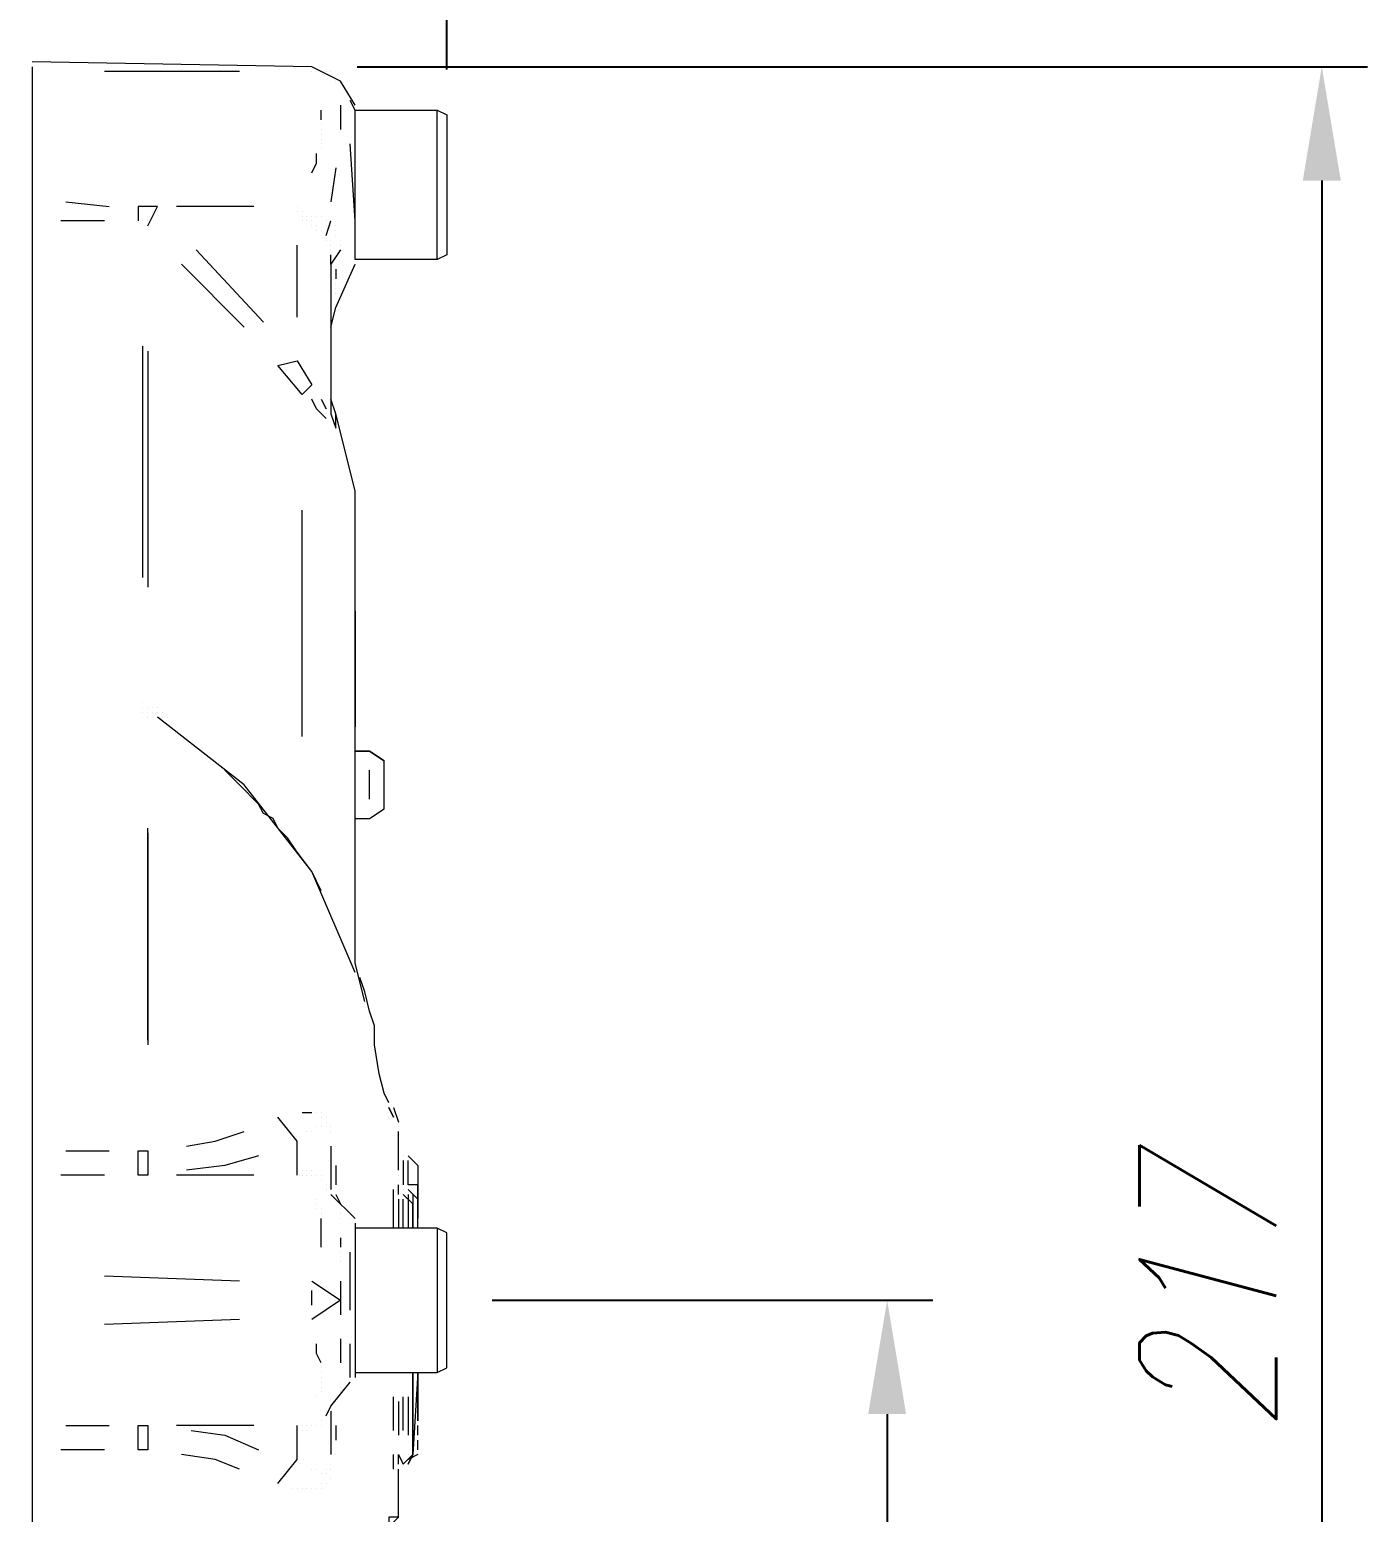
# Model space of a CAD drawing. Header units: millimetres. Extents: x 3426 to 5580, y 1375 to 2906.
# Drawn here: x 4952.3 to 5069.8, y 2664.5 to 2794.8 of the extents above; entities that cross this region are included whole.
import ezdxf

# ---------------------------------------------------------------- set-up
doc = ezdxf.new("R2010")
doc.units = ezdxf.units.MM
doc.layers.add('IA-DIBUJO', color=3, linetype='Continuous')
doc.layers.add('IA-DIM', color=7, linetype='Continuous')
doc.styles.add('ING-AMB', font='romans.shx', dxfattribs={"width": 0.75, "oblique": 15})
doc.dimstyles.new('ING-AMB 4', dxfattribs={"dimscale": 4, "dimtxt": 3, "dimasz": 2.5, "dimexe": 1, "dimexo": 1, "dimgap": 1, "dimtad": 1, "dimdec": 0, "dimzin": 0, "dimdsep": 46, "dimtxsty": 'ING-AMB', "dimcen": 0.1, "dimclrd": 7, "dimclre": 7, "dimclrt": 2, "dimadec": 0, "dimazin": 0, "dimtfac": 1, "dimtdec": 0, "dimtmove": 0, "dimatfit": 0, "dimfxl": 1.25, "dimtolj": 1, "dimtzin": 0, "dimarcsym": 1})

# ---------------------------------------------------------------- blocks, each defined once
blk = doc.blocks.new('*D22')
at = {"layer": 'Defpoints', "color": 0, "transparency": 16777216}
for p in [(4988.92, 2683.14), (4903.36, 2443.11), (5027.6, 2443.11)]:
    blk.add_point(p, dxfattribs=at)
at = {"layer": 'IA-DIM', "color": 7, "lineweight": -2, "transparency": 16777216}
for p, q in [((4992.92, 2683.14), (5031.6, 2683.14)), ((5027.6, 2673.14), (5027.6, 2453.11)), ((4907.36, 2443.11), (5031.6, 2443.11))]:
    blk.add_line(p, q, dxfattribs=at)
at = {"layer": 'IA-DIM', "color": 7, "transparency": 16777216}
for points in [[(5025.93, 2673.14), (5029.26, 2673.14), (5027.6, 2683.14)], [(5025.93, 2453.11), (5029.26, 2453.11), (5027.6, 2443.11)]]:
    blk.add_solid(points, dxfattribs=at)
at = {"layer": 'IA-DIM', "color": 2, "transparency": 16777216, "insert": (5017.6, 2537.84), "char_height": 12, "attachment_point": 5, "rotation": 90, "style": 'ING-AMB'}
blk.add_mtext('\\A1;240', dxfattribs=at)
blk = doc.blocks.new('*D23')
at = {"layer": 'Defpoints', "color": 0, "transparency": 16777216}
for p in [(4977.07, 2791.51), (4977.07, 2574.77), (5065.76, 2574.77)]:
    blk.add_point(p, dxfattribs=at)
at = {"layer": 'IA-DIM', "color": 7, "lineweight": -2, "transparency": 16777216}
for p, q in [((4981.07, 2791.51), (5069.76, 2791.51)), ((5065.76, 2781.51), (5065.76, 2584.77)), ((4981.07, 2574.77), (5069.76, 2574.77))]:
    blk.add_line(p, q, dxfattribs=at)
at = {"layer": 'IA-DIM', "color": 7, "transparency": 16777216}
for points in [[(5064.09, 2781.51), (5067.43, 2781.51), (5065.76, 2791.51)], [(5064.09, 2584.77), (5067.43, 2584.77), (5065.76, 2574.77)]]:
    blk.add_solid(points, dxfattribs=at)
at = {"layer": 'IA-DIM', "color": 2, "transparency": 16777216, "insert": (5055.76, 2683.14), "char_height": 12, "attachment_point": 5, "rotation": 90, "style": 'ING-AMB'}
blk.add_mtext('\\A1;217', dxfattribs=at)
blk = doc.blocks.new('*D27')
at = {"layer": 'Defpoints', "color": 0, "transparency": 16777216}
for p in [(4988.92, 2887.94), (4988.92, 2787.28), (4525.37, 2692.88)]:
    blk.add_point(p, dxfattribs=at)
at = {"layer": 'IA-DIM', "color": 7, "lineweight": -2, "transparency": 16777216}
for p, q in [((4525.37, 2696.88), (4525.37, 2891.94)), ((4988.92, 2791.28), (4988.92, 2891.94)), ((4535.37, 2887.94), (4978.92, 2887.94))]:
    blk.add_line(p, q, dxfattribs=at)
at = {"layer": 'IA-DIM', "color": 7, "transparency": 16777216}
for points in [[(4535.37, 2889.61), (4535.37, 2886.28), (4525.37, 2887.94)], [(4978.92, 2889.61), (4978.92, 2886.28), (4988.92, 2887.94)]]:
    blk.add_solid(points, dxfattribs=at)
at = {"layer": 'IA-DIM', "color": 2, "transparency": 16777216, "insert": (4757.15, 2897.94), "char_height": 12, "attachment_point": 5, "style": 'ING-AMB'}
blk.add_mtext('\\A1;502', dxfattribs=at)

msp = doc.modelspace()

# ---------------------------------------------------------------- linework, layer by layer
at = {"layer": 'IA-DIBUJO', "color": 8, "lineweight": 18}
for points in [[(4980.88, 2788.13), (4979.61, 2790.24), (4977.07, 2791.51), (4952.51, 2791.94)], [(4952.51, 2791.51), (4952.51, 2779.66), (4952.51, 2777.97), (4952.51, 2696.26), (4952.51, 2694.15), (4952.51, 2685.26), (4952.51, 2681.02), (4952.51, 2672.13), (4952.51, 2670.02), (4952.51, 2588.31), (4952.51, 2586.62), (4952.51, 2574.77)], [(4952.51, 2791.51), (4952.51, 2791.51)], [(4970.72, 2791.09), (4958.86, 2791.09)], [(4977.07, 2791.09), (4977.07, 2791.09)], [(4977.07, 2791.09), (4977.07, 2791.09)], [(4977.49, 2791.09), (4977.49, 2791.09)], [(4977.91, 2791.09), (4977.91, 2791.09)], [(4978.34, 2791.09), (4978.34, 2791.09)], [(4978.76, 2791.09), (4978.76, 2791.09)], [(4978.76, 2790.67), (4978.76, 2790.67)], [(4979.18, 2790.67), (4979.18, 2790.67)], [(4979.18, 2790.67), (4979.18, 2790.67)], [(4979.18, 2790.67), (4979.18, 2790.67)], [(4979.18, 2790.24), (4979.18, 2790.24)], [(4979.61, 2790.24), (4979.61, 2790.24)], [(4979.61, 2790.24), (4979.61, 2790.24)], [(4979.61, 2789.82), (4979.61, 2789.82)], [(4977.91, 2786.86), (4977.91, 2787.7)], [(4979.61, 2788.13), (4979.61, 2786.01)], [(4980.88, 2787.7), (4988.07, 2787.7), (4988.92, 2787.28), (4988.92, 2775), (4988.07, 2774.58), (4980.88, 2774.58), (4980.88, 2784.74), (4980.88, 2786.43), (4980.88, 2787.7), (4980.45, 2788.55)], [(4988.07, 2774.58), (4988.07, 2787.7)], [(4977.91, 2786.43), (4977.91, 2786.43)], [(4977.91, 2786.01), (4977.91, 2786.01)], [(4977.91, 2785.59), (4977.91, 2785.59)], [(4977.91, 2785.16), (4977.91, 2785.16)], [(4977.07, 2782.2), (4977.49, 2783.05), (4977.49, 2783.89)], [(4977.91, 2784.74), (4977.91, 2784.74)], [(4977.91, 2784.32), (4977.91, 2784.32)], [(4980.88, 2777.97), (4980.45, 2784.74)], [(4979.18, 2782.62), (4978.76, 2779.66)], [(4955.48, 2779.66), (4959.29, 2779.24)], [(4962.67, 2777.54), (4963.52, 2779.24), (4961.83, 2779.24), (4961.83, 2777.97)], [(4963.1, 2778.81), (4963.1, 2778.81)], [(4963.52, 2779.24), (4963.52, 2779.24)], [(4963.52, 2778.81), (4963.52, 2778.81)], [(4971.99, 2779.24), (4965.21, 2779.24)], [(4975.8, 2779.24), (4975.8, 2779.24)], [(4975.8, 2778.81), (4975.8, 2778.81)], [(4975.8, 2778.81), (4975.8, 2778.81)], [(4975.8, 2778.81), (4975.8, 2778.81)], [(4976.22, 2778.81), (4976.22, 2778.81)], [(4958.86, 2777.97), (4955.05, 2777.97)], [(4962.25, 2777.97), (4962.25, 2777.97)], [(4962.25, 2777.97), (4962.25, 2777.97)], [(4962.25, 2777.97), (4962.25, 2777.97)], [(4962.25, 2777.54), (4962.25, 2777.54)], [(4962.25, 2777.54), (4962.25, 2777.54)], [(4962.67, 2778.39), (4962.67, 2778.39)], [(4962.67, 2777.97), (4962.67, 2777.97)], [(4962.67, 2777.54), (4962.67, 2777.54)], [(4963.1, 2778.39), (4963.1, 2778.39)], [(4976.22, 2778.39), (4976.22, 2778.39)], [(4976.22, 2778.39), (4976.22, 2778.39)], [(4976.22, 2777.97), (4976.22, 2777.97)], [(4976.64, 2778.39), (4976.64, 2778.39)], [(4976.64, 2777.97), (4976.64, 2777.97)], [(4977.07, 2778.39), (4977.07, 2778.39)], [(4977.07, 2777.97), (4977.07, 2777.97)], [(4977.07, 2777.54), (4977.07, 2777.54)], [(4977.49, 2778.39), (4977.49, 2778.39)], [(4977.49, 2777.54), (4977.49, 2777.54)], [(4977.91, 2778.39), (4977.91, 2778.39)], [(4978.34, 2777.97), (4978.34, 2777.97)], [(4978.34, 2776.7), (4978.76, 2777.97)], [(4978.76, 2777.97), (4978.76, 2777.97)], [(4978.76, 2777.54), (4978.76, 2777.54)], [(4979.18, 2777.54), (4979.18, 2777.54)], [(4952.51, 2775.85), (4952.51, 2775.85)], [(4975.8, 2769.5), (4975.8, 2775.85)], [(4977.49, 2777.12), (4977.49, 2777.12)], [(4977.91, 2777.12), (4977.91, 2777.12)], [(4978.34, 2776.7), (4978.34, 2776.7)], [(4978.34, 2776.7), (4978.34, 2776.7)], [(4978.34, 2776.27), (4978.34, 2776.27)], [(4978.76, 2776.27), (4978.76, 2776.27)], [(4978.76, 2775.85), (4978.76, 2775.85)], [(4979.18, 2777.12), (4979.18, 2777.12)], [(4979.18, 2776.7), (4979.18, 2776.7)], [(4979.61, 2776.27), (4979.61, 2776.27)], [(4979.61, 2775.85), (4979.61, 2775.85)], [(4966.91, 2775.43), (4972.83, 2769.08)], [(4979.61, 2775.43), (4978.76, 2774.16), (4978.76, 2775)], [(4978.76, 2775.43), (4978.76, 2775.43)], [(4980.88, 2774.58), (4980.88, 2774.58)], [(4971.14, 2768.65), (4965.64, 2774.16)], [(4978.76, 2768.65), (4979.18, 2770.35), (4980.88, 2774.16)], [(4978.76, 2774.16), (4978.76, 2761.03), (4979.18, 2759.76), (4979.18, 2761.03)], [(4979.18, 2773.73), (4979.18, 2772.89)], [(4980.88, 2774.16), (4980.88, 2774.16)], [(4979.18, 2772.46), (4979.18, 2772.46)], [(4979.18, 2772.04), (4979.18, 2772.04)], [(4979.18, 2771.62), (4979.18, 2771.62)], [(4979.18, 2770.35), (4979.18, 2770.35)], [(4962.25, 2746.64), (4962.25, 2766.96)], [(4962.67, 2766.54), (4962.67, 2745.79)], [(4978.34, 2760.61), (4977.49, 2761.46), (4977.07, 2762.3)], [(4977.07, 2762.3), (4977.07, 2762.3)], [(4977.91, 2762.3), (4978.34, 2761.46)], [(4981.72, 2709.39), (4980.88, 2712.77), (4980.88, 2754.26), (4979.18, 2761.03), (4978.76, 2762.3)], [(4978.34, 2761.46), (4978.34, 2761.46)], [(4978.34, 2761.03), (4978.34, 2761.03)], [(4976.22, 2732.67), (4976.22, 2752.57)], [(4980.88, 2743.68), (4980.88, 2742.41), (4980.88, 2733.52)], [(4980.88, 2743.68), (4980.88, 2743.68)], [(4980.88, 2742.41), (4980.88, 2742.41)], [(4962.25, 2735.63), (4962.25, 2735.63)], [(4962.25, 2735.21), (4962.25, 2735.21)], [(4962.25, 2734.79), (4962.25, 2734.79)], [(4962.67, 2735.21), (4962.67, 2735.21)], [(4962.67, 2735.21), (4962.67, 2735.21)], [(4962.67, 2734.79), (4962.67, 2734.79)], [(4962.67, 2734.79), (4962.67, 2734.79)], [(4962.67, 2734.79), (4962.67, 2734.79)], [(4962.67, 2734.36), (4962.67, 2734.36)], [(4962.67, 2734.36), (4962.67, 2734.36)], [(4962.67, 2734.36), (4962.67, 2734.36)], [(4962.67, 2734.36), (4962.67, 2734.36)], [(4963.1, 2735.21), (4963.1, 2735.21)], [(4963.1, 2734.79), (4963.1, 2734.79)], [(4963.52, 2735.21), (4963.52, 2735.21)], [(4963.52, 2734.79), (4963.52, 2734.79)], [(4963.52, 2734.79), (4963.52, 2734.79)], [(4980.88, 2711.93), (4977.07, 2720.82), (4971.14, 2728.44), (4963.52, 2734.36)], [(4963.94, 2734.79), (4963.94, 2734.79)], [(4963.94, 2734.36), (4963.94, 2734.36)], [(4964.37, 2734.36), (4964.37, 2734.36)], [(4964.37, 2734.36), (4964.37, 2734.36)], [(4964.79, 2733.94), (4964.79, 2733.94)], [(4980.88, 2733.52), (4980.88, 2733.52)], [(4980.88, 2733.52), (4980.88, 2733.52)], [(4980.88, 2725.47), (4982.15, 2725.47), (4983.42, 2726.32), (4983.42, 2730.55)], [(4982.15, 2731.4), (4982.15, 2731.4)], [(4983.42, 2730.55), (4983.42, 2730.55)], [(4977.91, 2719.12), (4977.07, 2720.82), (4975.8, 2722.51), (4974.95, 2723.78), (4974.1, 2724.63), (4973.68, 2725.47), (4972.83, 2725.9), (4972.41, 2726.74), (4970.72, 2728.44), (4969.45, 2729.71)], [(4969.45, 2729.71), (4969.45, 2729.71)], [(4982.15, 2727.17), (4982.15, 2729.71)], [(4962.67, 2706), (4962.67, 2724.63)], [(4962.67, 2724.2), (4962.67, 2705.58)], [(4980.88, 2723.78), (4980.88, 2723.78)], [(4980.88, 2721.24), (4980.88, 2723.78)], [(4980.88, 2721.24), (4980.88, 2721.24)], [(4980.88, 2720.39), (4980.88, 2720.39)], [(4980.88, 2718.28), (4980.88, 2720.39)], [(4977.91, 2719.12), (4977.91, 2719.12)], [(4980.88, 2718.28), (4980.88, 2718.28)], [(4980.88, 2717.43), (4980.88, 2717.43)], [(4980.88, 2714.89), (4980.88, 2717.43)], [(4980.88, 2714.89), (4980.88, 2714.89)], [(4983.84, 2700.5), (4983.42, 2701.34), (4982.99, 2703.04), (4982.57, 2705.58), (4982.57, 2707.27), (4982.15, 2708.54), (4981.72, 2710.23), (4981.3, 2711.5)], [(4981.3, 2711.5), (4981.3, 2711.5)], [(4981.3, 2711.5), (4981.3, 2711.5)], [(4975.8, 2694.15), (4975.8, 2697.11), (4974.1, 2699.23)], [(4976.22, 2699.65), (4977.07, 2699.65)], [(4977.49, 2699.65), (4977.49, 2699.65)], [(4977.91, 2699.65), (4977.91, 2699.65)], [(4977.91, 2699.23), (4977.91, 2699.23)], [(4978.34, 2699.23), (4978.34, 2699.23)], [(4983.84, 2700.07), (4983.84, 2700.07)], [(4983.84, 2700.07), (4983.84, 2700.07)], [(4983.84, 2699.65), (4983.84, 2699.65)], [(4983.84, 2699.65), (4983.84, 2699.65)], [(4983.84, 2699.23), (4983.84, 2699.23)], [(4984.26, 2700.07), (4984.69, 2698.8)], [(4984.26, 2700.07), (4984.26, 2700.07)], [(4984.26, 2700.07), (4984.26, 2700.07)], [(4984.26, 2699.23), (4984.26, 2699.23)], [(4984.26, 2699.23), (4984.26, 2699.23)], [(4966.06, 2696.69), (4968.6, 2697.11), (4971.14, 2697.96)], [(4976.64, 2697.96), (4976.64, 2697.96)], [(4977.07, 2697.96), (4977.07, 2697.96)], [(4977.49, 2698.38), (4977.49, 2698.38)], [(4977.91, 2698.38), (4977.91, 2698.38)], [(4978.34, 2698.8), (4978.34, 2698.8)], [(4978.34, 2698.38), (4978.34, 2698.38)], [(4978.76, 2698.38), (4978.76, 2698.38)], [(4978.76, 2697.96), (4978.76, 2697.96)], [(4984.69, 2698.8), (4984.69, 2698.8)], [(4984.69, 2698.38), (4984.69, 2698.38)], [(4984.69, 2694.57), (4984.69, 2695.42), (4984.69, 2696.26), (4984.69, 2697.11), (4984.69, 2697.96)], [(4978.76, 2696.69), (4978.76, 2692.88)], [(4979.18, 2696.69), (4979.18, 2696.69)], [(4955.48, 2696.26), (4959.29, 2696.26)], [(4962.67, 2696.26), (4962.67, 2696.26)], [(4962.67, 2696.26), (4962.67, 2694.15)], [(4962.67, 2696.26), (4962.67, 2696.26)], [(4972.41, 2695.84), (4969.45, 2694.99), (4966.06, 2694.57)], [(4984.69, 2696.26), (4984.69, 2696.26)], [(4984.69, 2696.26), (4984.69, 2696.26)], [(4984.69, 2696.26), (4984.69, 2696.26)], [(4984.69, 2696.26), (4984.69, 2696.26)], [(4984.69, 2695.42), (4984.69, 2695.42)], [(4985.11, 2695.84), (4985.11, 2695.84)], [(4985.11, 2695.84), (4985.11, 2695.84)], [(4985.11, 2695.42), (4985.11, 2693.3)], [(4985.11, 2695.42), (4985.11, 2695.42)], [(4986.38, 2694.99), (4985.53, 2695.84), (4986.38, 2694.99), (4986.38, 2694.15), (4986.38, 2693.3), (4986.38, 2692.03), (4986.38, 2693.3), (4985.53, 2693.3), (4985.53, 2695.42)], [(4985.53, 2695.84), (4985.53, 2695.84)], [(4985.53, 2695.84), (4985.53, 2695.84)], [(4985.53, 2695.84), (4985.53, 2695.84)], [(4985.53, 2695.42), (4985.53, 2695.42)], [(4985.53, 2695.42), (4985.53, 2695.42)], [(4985.96, 2695.42), (4985.96, 2695.42)], [(4958.86, 2694.15), (4955.05, 2694.15)], [(4971.99, 2694.15), (4965.21, 2694.15)], [(4975.8, 2694.15), (4975.8, 2694.15)], [(4975.8, 2694.15), (4975.8, 2694.15)], [(4976.22, 2694.57), (4976.22, 2694.57)], [(4976.22, 2694.15), (4976.22, 2694.15)], [(4976.22, 2694.15), (4976.22, 2694.15)], [(4976.22, 2694.15), (4976.22, 2694.15)], [(4976.64, 2694.57), (4976.64, 2694.57)], [(4976.64, 2694.15), (4976.64, 2694.15)], [(4977.07, 2694.57), (4977.07, 2694.57)], [(4977.07, 2694.15), (4977.07, 2694.15)], [(4977.07, 2694.15), (4977.07, 2694.15)], [(4977.49, 2694.15), (4977.49, 2694.15)], [(4977.49, 2694.15), (4977.49, 2694.15)], [(4977.91, 2694.15), (4977.91, 2694.15)], [(4979.18, 2694.99), (4979.18, 2693.3)], [(4984.69, 2694.15), (4984.69, 2694.15)], [(4986.38, 2694.99), (4986.38, 2694.99)], [(4986.38, 2694.99), (4986.38, 2694.99)], [(4986.38, 2694.99), (4986.38, 2694.99)], [(4986.38, 2694.57), (4986.38, 2694.57)], [(4977.91, 2693.72), (4977.91, 2693.72)], [(4977.91, 2693.72), (4977.91, 2693.72)], [(4978.34, 2693.3), (4978.34, 2693.3)], [(4978.34, 2693.3), (4978.34, 2693.3)], [(4978.34, 2692.88), (4978.34, 2692.88)], [(4978.76, 2693.3), (4978.76, 2693.3)], [(4978.76, 2692.88), (4978.76, 2692.88)], [(4978.76, 2692.88), (4978.76, 2692.88)], [(4978.76, 2692.88), (4978.76, 2692.88)], [(4984.26, 2692.88), (4984.26, 2692.88)], [(4984.26, 2692.88), (4984.26, 2692.88)], [(4984.26, 2689.49), (4984.26, 2692.03), (4984.26, 2692.88)], [(4984.26, 2692.88), (4984.26, 2692.88)], [(4984.69, 2693.72), (4984.69, 2693.72)], [(4984.69, 2693.3), (4984.69, 2693.3)], [(4984.69, 2693.3), (4984.69, 2693.3)], [(4984.69, 2692.45), (4984.69, 2693.3)], [(4984.69, 2693.3), (4984.69, 2693.3)], [(4984.69, 2693.3), (4984.69, 2693.3)], [(4984.69, 2693.3), (4984.69, 2693.3)], [(4984.69, 2692.88), (4984.69, 2692.88)], [(4984.69, 2692.88), (4984.69, 2692.88)], [(4984.69, 2692.88), (4984.69, 2692.88)], [(4984.69, 2692.88), (4984.69, 2692.88)], [(4985.11, 2693.3), (4985.11, 2693.3)], [(4985.11, 2693.3), (4985.11, 2693.3)], [(4985.11, 2692.88), (4985.11, 2692.88)], [(4985.11, 2692.88), (4985.11, 2692.88)], [(4985.53, 2692.88), (4985.53, 2692.88)], [(4985.53, 2692.88), (4985.53, 2692.88)], [(4986.38, 2689.91), (4986.38, 2691.18), (4986.38, 2692.03), (4985.53, 2692.88), (4986.38, 2692.03), (4986.38, 2691.18), (4986.38, 2690.34)], [(4985.53, 2692.88), (4985.53, 2692.88)], [(4985.53, 2692.88), (4985.53, 2692.88)], [(4986.38, 2693.72), (4986.38, 2693.72)], [(4986.38, 2693.3), (4986.38, 2693.3)], [(4977.49, 2692.03), (4977.49, 2692.03)], [(4977.49, 2691.61), (4977.49, 2691.61)], [(4977.49, 2691.18), (4977.49, 2691.18)], [(4977.91, 2691.18), (4977.91, 2691.18)], [(4980.88, 2690.34), (4978.76, 2692.45)], [(4979.18, 2692.45), (4979.18, 2692.45)], [(4979.18, 2692.45), (4979.61, 2691.61)], [(4979.61, 2691.61), (4979.61, 2691.61)], [(4979.61, 2691.18), (4979.61, 2691.18)], [(4984.26, 2692.45), (4984.26, 2692.45)], [(4984.26, 2692.45), (4984.26, 2692.45)], [(4984.26, 2692.03), (4984.26, 2692.03)], [(4984.69, 2692.45), (4984.69, 2692.45)], [(4984.69, 2692.45), (4984.69, 2692.45)], [(4984.69, 2692.45), (4984.69, 2692.45)], [(4984.69, 2692.45), (4984.69, 2692.45)], [(4984.69, 2692.45), (4984.69, 2692.45)], [(4984.69, 2692.45), (4984.69, 2692.45)], [(4984.69, 2692.45), (4984.69, 2692.45)], [(4984.69, 2692.03), (4984.69, 2690.76), (4984.69, 2689.49)], [(4984.69, 2692.03), (4984.69, 2692.03)], [(4985.11, 2692.45), (4985.11, 2692.45)], [(4985.11, 2692.45), (4985.11, 2692.45)], [(4985.11, 2692.45), (4985.11, 2692.45)], [(4985.11, 2692.45), (4985.11, 2692.45)], [(4985.11, 2692.45), (4985.11, 2692.45)], [(4985.11, 2692.45), (4985.11, 2692.45)], [(4985.11, 2692.45), (4985.11, 2692.45)], [(4985.11, 2692.45), (4985.11, 2692.45)], [(4985.96, 2692.45), (4985.96, 2691.61), (4985.11, 2692.45), (4985.96, 2691.61), (4985.96, 2690.34)], [(4985.11, 2692.45), (4985.11, 2692.45)], [(4985.11, 2692.45), (4985.11, 2692.45)], [(4985.11, 2692.03), (4985.11, 2692.03)], [(4985.11, 2689.49), (4985.11, 2690.76), (4985.11, 2692.03)], [(4985.11, 2692.03), (4985.11, 2692.03)], [(4985.11, 2692.03), (4985.11, 2692.03)], [(4985.53, 2692.45), (4985.53, 2692.45)], [(4985.53, 2692.45), (4985.53, 2692.45)], [(4985.53, 2692.45), (4985.53, 2692.45)], [(4985.53, 2692.45), (4985.53, 2692.45)], [(4985.53, 2692.45), (4985.53, 2692.45)], [(4985.53, 2692.45), (4985.53, 2691.61), (4985.53, 2689.49)], [(4985.53, 2692.45), (4985.53, 2692.45)], [(4985.53, 2692.03), (4985.53, 2692.03)], [(4985.53, 2691.61), (4985.53, 2691.61)], [(4985.96, 2692.03), (4985.96, 2692.03)], [(4985.96, 2691.61), (4985.96, 2691.61)], [(4985.96, 2691.61), (4985.96, 2691.61)], [(4985.96, 2691.61), (4985.96, 2691.61)], [(4985.96, 2691.61), (4985.96, 2691.61)], [(4985.96, 2691.61), (4985.96, 2691.61)], [(4985.96, 2691.18), (4985.96, 2691.18)], [(4985.96, 2691.18), (4985.96, 2691.18)], [(4986.38, 2692.03), (4986.38, 2692.03)], [(4986.38, 2692.03), (4986.38, 2692.03)], [(4986.38, 2689.49), (4986.38, 2691.61)], [(4977.91, 2690.76), (4977.91, 2690.76)], [(4977.91, 2687.8), (4977.91, 2689.07), (4977.91, 2690.34)], [(4979.61, 2690.76), (4979.61, 2690.76)], [(4979.61, 2690.34), (4979.61, 2690.34)], [(4980.45, 2690.34), (4980.45, 2690.34)], [(4980.88, 2689.91), (4980.88, 2688.64), (4980.88, 2687.37), (4980.88, 2679.33), (4980.88, 2677.64), (4980.88, 2676.37)], [(4985.96, 2690.76), (4985.96, 2690.76)], [(4985.96, 2690.76), (4985.96, 2690.76)], [(4985.96, 2690.76), (4985.96, 2690.76)], [(4985.96, 2690.34), (4985.96, 2690.34)], [(4985.96, 2690.34), (4985.96, 2690.34)], [(4986.38, 2689.91), (4986.38, 2689.91)], [(4979.61, 2688.64), (4979.61, 2687.8)], [(4980.88, 2676.79), (4988.07, 2676.79), (4988.92, 2677.21), (4988.92, 2689.07), (4988.07, 2689.49), (4980.88, 2689.49)], [(4986.38, 2689.49), (4986.38, 2689.49)], [(4988.07, 2689.49), (4988.07, 2676.79)], [(4979.61, 2687.37), (4979.61, 2687.37)], [(4980.45, 2682.29), (4980.45, 2683.14), (4980.45, 2684.41), (4980.45, 2686.1), (4980.45, 2687.37)], [(4979.61, 2686.95), (4979.61, 2686.95)], [(4979.61, 2686.53), (4979.61, 2686.53)], [(4970.72, 2684.83), (4958.86, 2685.26)], [(4977.07, 2684.83), (4979.61, 2683.14), (4977.07, 2681.45)], [(4979.61, 2684.83), (4979.61, 2683.14), (4979.61, 2681.87)], [(4977.07, 2682.72), (4977.07, 2683.99)], [(4970.72, 2681.45), (4958.86, 2681.02)], [(4979.61, 2679.75), (4979.61, 2677.64)], [(4977.91, 2677.64), (4977.49, 2678.48), (4977.49, 2679.33)], [(4980.45, 2676.37), (4980.45, 2677.21), (4980.45, 2678.06), (4980.45, 2679.33)], [(4977.91, 2677.21), (4977.91, 2677.21)], [(4977.91, 2676.79), (4977.91, 2676.79)], [(4977.91, 2676.37), (4977.91, 2676.37)], [(4977.91, 2675.94), (4977.91, 2675.94)], [(4978.34, 2672.98), (4978.76, 2673.83), (4980.45, 2675.94)], [(4979.61, 2675.94), (4979.61, 2675.94)], [(4980.45, 2675.94), (4980.45, 2675.94)], [(4980.45, 2675.94), (4980.45, 2675.94)], [(4980.45, 2675.94), (4980.45, 2675.94)], [(4980.45, 2675.94), (4980.45, 2675.94)], [(4986.38, 2672.98), (4986.38, 2674.67), (4986.38, 2676.79), (4985.96, 2669.59), (4985.53, 2668.75), (4985.96, 2669.59), (4985.96, 2676.79), (4985.96, 2672.56)], [(4986.38, 2676.79), (4986.38, 2676.79)], [(4986.38, 2675.52), (4986.38, 2676.79), (4986.38, 2675.1), (4986.38, 2674.25)], [(4986.38, 2676.79), (4986.38, 2676.79)], [(4986.38, 2676.37), (4986.38, 2676.37)], [(4986.38, 2676.37), (4986.38, 2675.52), (4986.38, 2674.67), (4986.38, 2673.4), (4986.38, 2672.56), (4986.38, 2675.1)], [(4986.38, 2675.94), (4986.38, 2675.94)], [(4977.49, 2674.67), (4977.49, 2674.67)], [(4977.91, 2675.52), (4977.91, 2675.52)], [(4977.91, 2675.1), (4977.91, 2675.1)], [(4979.18, 2674.25), (4979.18, 2674.25)], [(4979.61, 2675.52), (4979.61, 2675.52)], [(4979.61, 2675.1), (4979.61, 2675.1)], [(4979.61, 2674.67), (4979.61, 2674.67)], [(4984.26, 2671.71), (4984.26, 2674.67)], [(4984.69, 2674.25), (4984.69, 2672.98), (4984.69, 2671.29)], [(4985.11, 2671.71), (4985.11, 2672.98), (4985.11, 2674.67)], [(4985.53, 2674.67), (4985.53, 2671.29)], [(4985.96, 2674.67), (4985.96, 2671.29)], [(4986.38, 2675.52), (4986.38, 2675.52)], [(4978.34, 2673.4), (4978.34, 2673.4)], [(4978.34, 2672.98), (4978.34, 2672.98)], [(4978.34, 2672.98), (4978.34, 2672.98)], [(4978.34, 2672.98), (4978.34, 2672.98)], [(4978.76, 2673.83), (4978.76, 2673.83)], [(4978.76, 2673.4), (4978.76, 2673.4)], [(4978.76, 2673.4), (4978.76, 2669.59)], [(4978.76, 2672.98), (4978.76, 2672.98)], [(4979.18, 2673.83), (4979.18, 2673.83)], [(4986.38, 2673.83), (4986.38, 2673.83)], [(4986.38, 2673.4), (4986.38, 2673.4)], [(4986.38, 2673.4), (4986.38, 2673.4)], [(4986.38, 2672.98), (4986.38, 2672.98)], [(4986.38, 2672.98), (4986.38, 2672.98)], [(4955.48, 2672.13), (4959.29, 2672.13)], [(4962.67, 2672.13), (4962.67, 2670.02)], [(4971.99, 2672.13), (4965.21, 2672.13)], [(4966.48, 2671.71), (4969.45, 2671.29), (4972.41, 2670.02)], [(4974.1, 2667.05), (4975.8, 2669.17), (4975.8, 2672.13)], [(4975.8, 2672.13), (4975.8, 2672.13)], [(4975.8, 2672.13), (4975.8, 2672.13)], [(4975.8, 2672.13), (4975.8, 2672.13)], [(4976.22, 2672.13), (4976.22, 2672.13)], [(4976.22, 2672.13), (4976.22, 2672.13)], [(4976.22, 2672.13), (4976.22, 2672.13)], [(4976.22, 2671.71), (4976.22, 2671.71)], [(4976.64, 2672.13), (4976.64, 2672.13)], [(4976.64, 2671.71), (4976.64, 2671.71)], [(4977.07, 2672.13), (4977.07, 2672.13)], [(4977.07, 2672.13), (4977.07, 2672.13)], [(4977.49, 2672.13), (4977.49, 2672.13)], [(4977.49, 2672.13), (4977.49, 2672.13)], [(4977.91, 2672.56), (4977.91, 2672.56)], [(4977.91, 2672.56), (4977.91, 2672.56)], [(4977.91, 2672.13), (4977.91, 2672.13)], [(4979.18, 2672.13), (4979.18, 2670.86)], [(4986.38, 2672.56), (4986.38, 2672.56)], [(4986.38, 2672.56), (4986.38, 2672.56)], [(4986.38, 2672.56), (4986.38, 2672.56)], [(4986.38, 2672.56), (4986.38, 2672.56)], [(4986.38, 2672.56), (4986.38, 2672.56)], [(4986.38, 2671.29), (4986.38, 2672.13)], [(4986.38, 2672.13), (4986.38, 2672.13)], [(4986.38, 2672.13), (4986.38, 2672.13)], [(4986.38, 2671.71), (4986.38, 2671.71)], [(4986.38, 2671.71), (4986.38, 2671.71)], [(4986.38, 2671.29), (4986.38, 2671.29)], [(4986.38, 2671.29), (4986.38, 2671.29)], [(4986.38, 2670.02), (4986.38, 2670.86)], [(4986.38, 2670.86), (4986.38, 2670.86)], [(4986.38, 2670.86), (4986.38, 2670.86)], [(4986.38, 2670.44), (4986.38, 2670.44)], [(4958.86, 2670.02), (4955.05, 2670.02)], [(4962.67, 2670.02), (4962.67, 2670.02)], [(4962.67, 2670.02), (4962.67, 2670.02)], [(4962.67, 2670.02), (4962.67, 2670.02)], [(4962.67, 2670.02), (4962.67, 2670.02)], [(4970.72, 2668.32), (4968.6, 2669.17), (4965.64, 2669.59)], [(4979.18, 2669.59), (4979.18, 2669.59)], [(4984.26, 2668.32), (4984.26, 2669.59)], [(4984.26, 2669.59), (4984.26, 2669.59)], [(4984.69, 2668.75), (4984.69, 2669.59), (4985.11, 2668.75), (4985.96, 2669.59)], [(4984.69, 2669.59), (4984.69, 2669.59)], [(4984.69, 2669.17), (4984.69, 2669.17)], [(4985.11, 2669.59), (4985.11, 2669.59)], [(4985.11, 2669.17), (4985.11, 2669.17)], [(4985.53, 2669.59), (4985.53, 2669.59)], [(4986.38, 2669.59), (4985.53, 2669.17)], [(4985.53, 2669.59), (4985.53, 2669.59)], [(4985.53, 2669.59), (4985.53, 2669.59)], [(4985.53, 2669.17), (4985.53, 2669.17)], [(4985.53, 2669.17), (4985.53, 2669.17)], [(4986.38, 2670.02), (4986.38, 2670.02)], [(4986.38, 2669.59), (4986.38, 2669.59)], [(4986.38, 2669.59), (4986.38, 2669.59)], [(4977.07, 2668.32), (4977.07, 2668.32)], [(4977.49, 2668.32), (4977.49, 2668.32)], [(4977.91, 2667.9), (4977.91, 2667.9)], [(4978.34, 2668.32), (4978.34, 2668.32)], [(4978.34, 2667.9), (4978.34, 2667.9)], [(4978.76, 2668.75), (4978.76, 2668.75)], [(4978.76, 2668.32), (4978.76, 2668.32)], [(4984.69, 2664.09), (4983.84, 2664.09), (4983.84, 2663.24), (4984.69, 2664.09), (4984.69, 2664.94), (4984.69, 2665.78), (4984.69, 2667.05), (4984.69, 2668.32)], [(4984.26, 2668.75), (4984.26, 2668.75)], [(4984.26, 2668.75), (4984.26, 2668.75)], [(4984.26, 2668.75), (4984.26, 2668.75)], [(4984.26, 2668.32), (4984.26, 2668.32)], [(4984.26, 2668.32), (4984.26, 2668.32)], [(4984.26, 2668.32), (4984.26, 2668.32)], [(4984.69, 2668.75), (4984.69, 2668.75)], [(4984.69, 2668.75), (4984.69, 2668.75)], [(4984.69, 2668.75), (4984.69, 2668.75)], [(4984.69, 2668.75), (4984.69, 2668.75)], [(4984.69, 2668.75), (4984.69, 2668.75)], [(4984.69, 2668.75), (4984.69, 2668.75)], [(4984.69, 2668.75), (4984.69, 2668.75)], [(4984.69, 2668.32), (4984.69, 2668.32)], [(4984.69, 2668.32), (4984.69, 2668.32)], [(4984.69, 2668.32), (4984.69, 2668.32)], [(4984.69, 2668.32), (4984.69, 2668.32)], [(4984.69, 2668.32), (4984.69, 2668.32)], [(4984.69, 2668.32), (4984.69, 2668.32)], [(4985.11, 2668.75), (4985.11, 2668.75)], [(4985.11, 2668.75), (4985.11, 2668.75)], [(4985.11, 2668.75), (4985.11, 2668.75)], [(4985.11, 2668.75), (4985.11, 2668.75)], [(4985.11, 2668.75), (4985.11, 2668.75)], [(4985.11, 2668.75), (4985.11, 2668.75)], [(4985.11, 2668.75), (4985.11, 2668.75)], [(4985.11, 2668.75), (4985.11, 2668.75)], [(4985.53, 2668.75), (4985.53, 2668.75)], [(4985.53, 2668.75), (4985.53, 2668.75)], [(4985.53, 2668.75), (4985.53, 2668.75)], [(4985.53, 2668.75), (4985.53, 2668.75)], [(4985.53, 2668.75), (4985.53, 2668.75)], [(4985.53, 2668.75), (4985.53, 2668.75)], [(4985.53, 2668.75), (4985.53, 2668.75)], [(4985.53, 2668.75), (4985.53, 2668.75)], [(4985.53, 2668.75), (4985.53, 2668.75)], [(4975.37, 2666.63), (4975.37, 2666.63)], [(4975.8, 2666.63), (4975.8, 2666.63)], [(4976.22, 2666.63), (4976.22, 2666.63)], [(4976.64, 2666.63), (4976.64, 2666.63)], [(4977.07, 2666.63), (4977.07, 2666.63)], [(4977.49, 2666.63), (4977.49, 2666.63)], [(4977.91, 2667.05), (4977.91, 2667.05)], [(4977.91, 2666.63), (4977.91, 2666.63)], [(4978.34, 2667.05), (4978.34, 2667.05)], [(4978.76, 2667.48), (4978.76, 2667.48)]]:
    msp.add_lwpolyline(points, dxfattribs=at)
for points in [[(4976.22, 2762.73), (4974.1, 2765.27), (4975.8, 2765.69), (4977.07, 2763.57)], [(4980.88, 2731.4), (4982.15, 2731.4), (4983.42, 2730.55), (4982.15, 2731.4)], [(4983.84, 2700.07), (4984.26, 2699.23)], [(4961.83, 2694.15), (4961.83, 2696.26), (4962.67, 2696.26), (4962.67, 2694.15)], [(4985.96, 2689.49), (4985.96, 2691.61)], [(4962.67, 2672.13), (4962.67, 2670.02), (4961.83, 2670.02), (4961.83, 2672.13)]]:
    msp.add_lwpolyline(points, close=True, dxfattribs=at)

# ---------------------------------------------------------------- dimensions: what is measured, and where the dimension line sits
at = {"layer": 'IA-DIM'}
dim = msp.add_linear_dim(base=(4988.92, 2887.94), p1=(4525.37, 2692.88), p2=(4988.92, 2787.28), text='502', dimstyle='ING-AMB 4', override={"dimpost": '\\X'}, dxfattribs=at)
dim.commit()
dim.dimension.update_dxf_attribs({"geometry": '*D27', "text_midpoint": (4757.15, 2897.94)})
dim = msp.add_linear_dim(base=(5065.76, 2574.77), p1=(4977.07, 2791.51), p2=(4977.07, 2574.77), angle=90, dimstyle='ING-AMB 4', override={"dimpost": '\\X'}, dxfattribs=at)
dim.commit()
dim.dimension.update_dxf_attribs({"geometry": '*D23', "text_midpoint": (5055.76, 2683.14)})
dim = msp.add_linear_dim(base=(5027.6, 2443.11), p1=(4988.92, 2683.14), p2=(4903.36, 2443.11), angle=90, dimstyle='ING-AMB 4', override={"dimpost": '\\X'}, dxfattribs=at)
dim.commit()
dim.dimension.update_dxf_attribs({"geometry": '*D22', "text_midpoint": (5027.6, 2537.84), "dimtype": 160})

doc.saveas('drawing.dxf')
